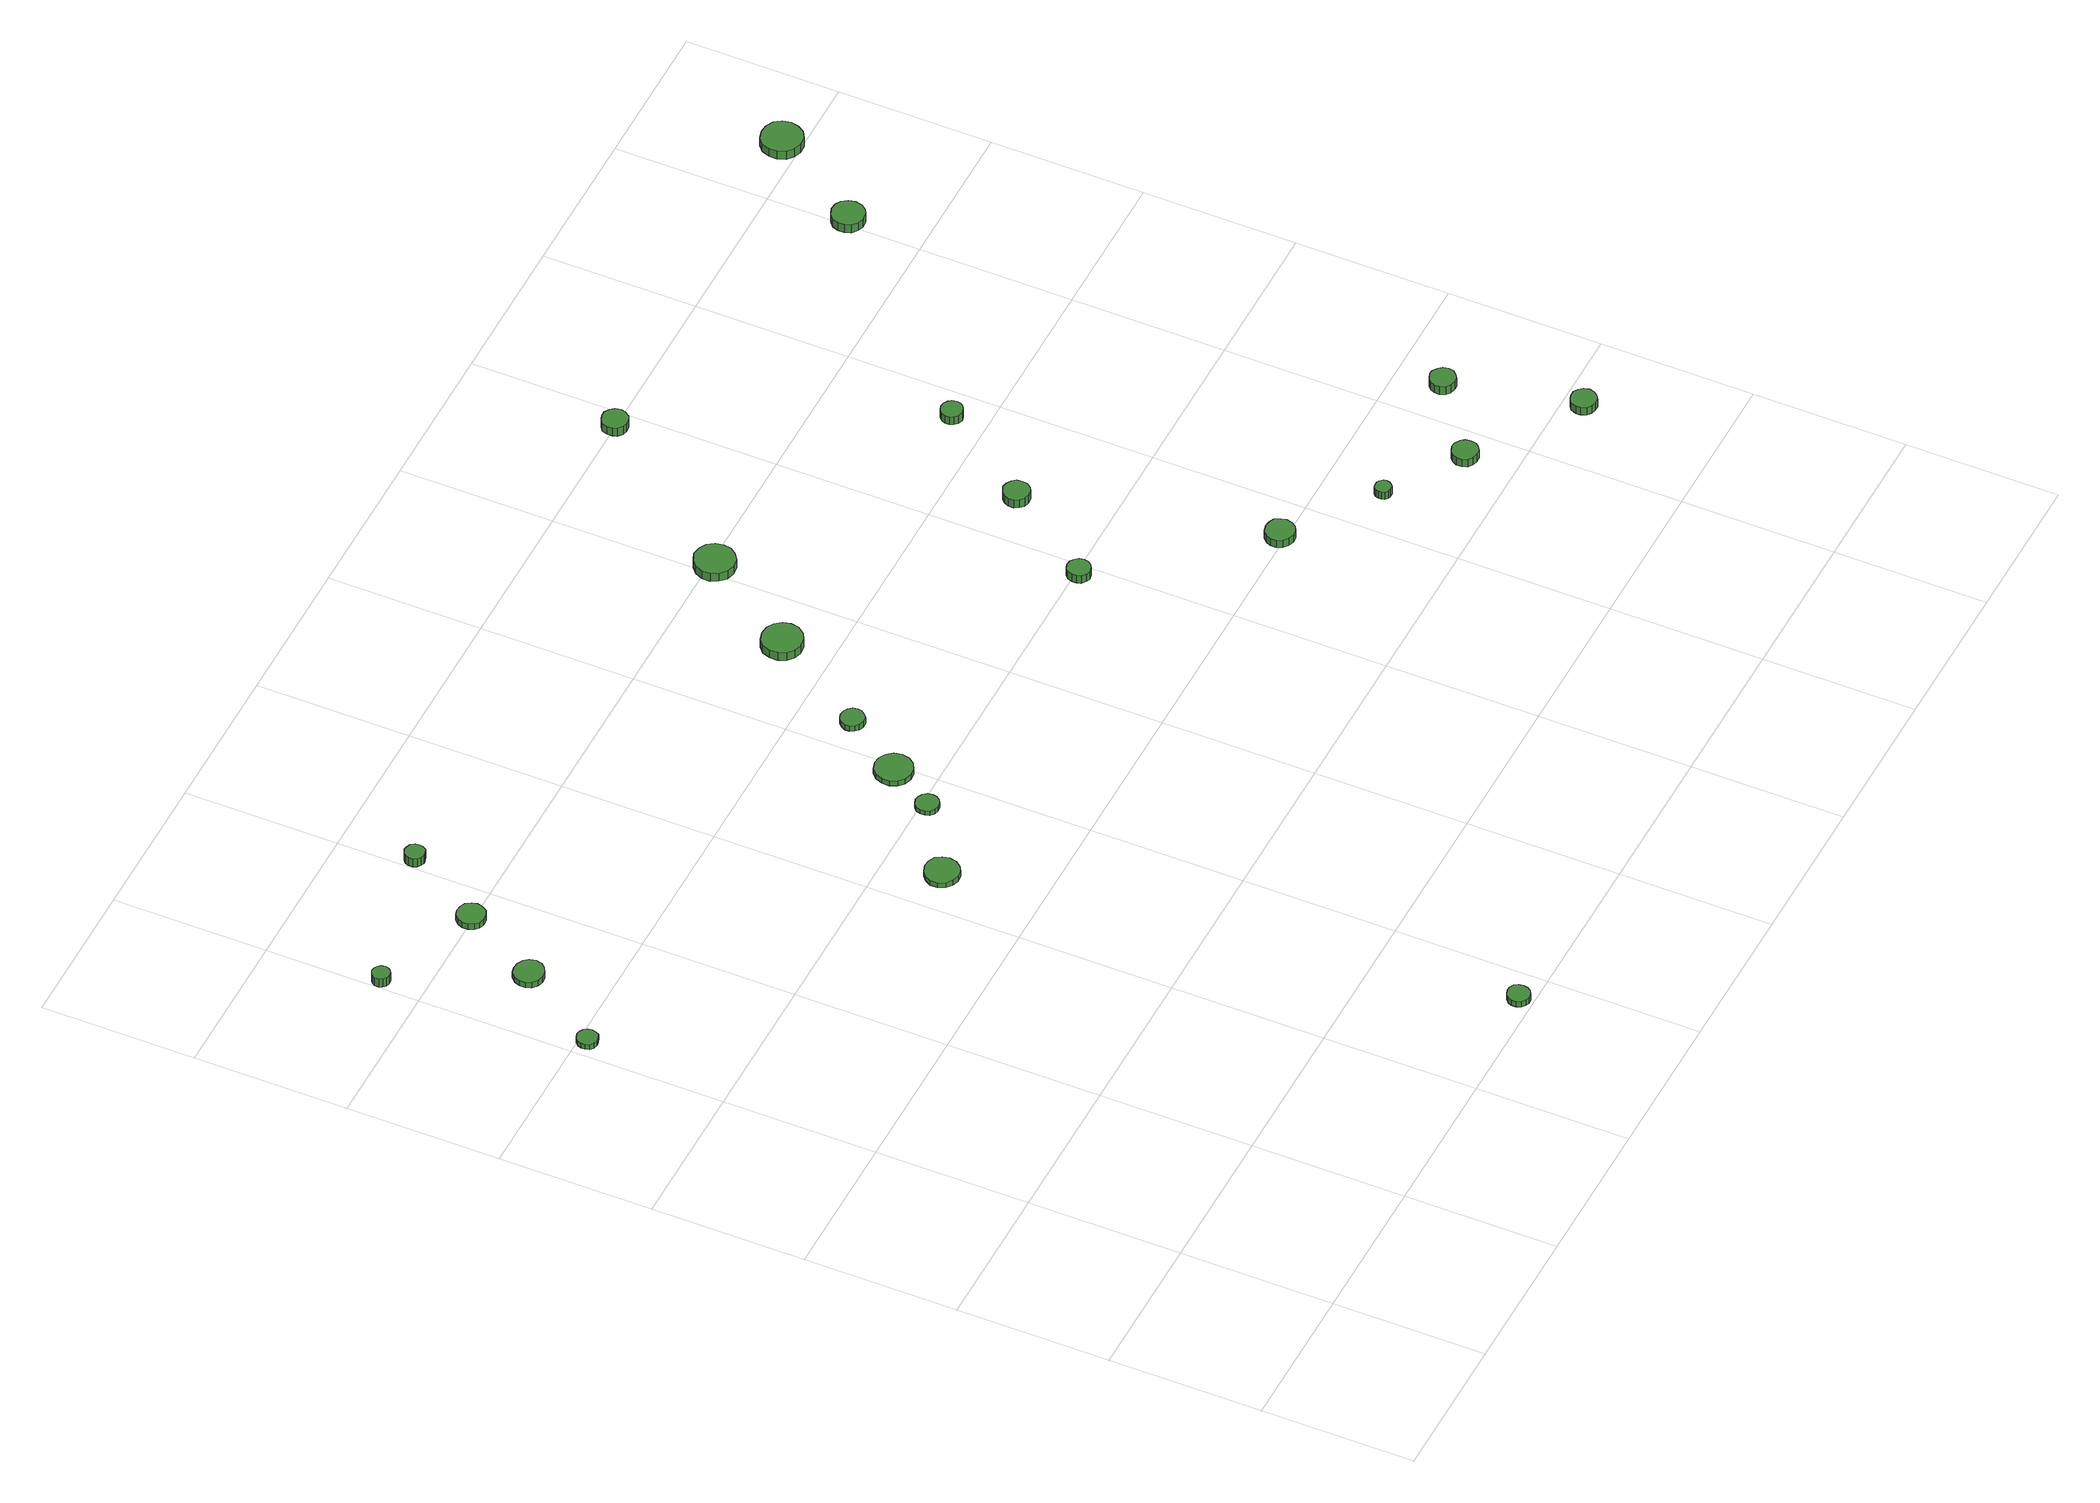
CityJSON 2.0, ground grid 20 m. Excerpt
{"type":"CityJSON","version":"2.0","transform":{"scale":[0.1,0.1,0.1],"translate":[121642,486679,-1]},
"CityObjects":{
"tree1":{"type":"SolitaryVegetationObject","attributes":{"function":"something"},"geometry":[{"type":"MultiSurface","lod":"1","boundaries":[[[0,1,2,3,4,5,6,7,8,9,10,11,12,13,14]],[[15,16,17,18,19,20,21,22,23,24,25,26,27,28,29]],[[0,29,28,1]],[[1,28,27,2]],[[2,27,26,3]],[[3,26,25,4]],[[4,25,24,5]],[[5,24,23,6]],[[6,23,22,7]],[[7,22,21,8]],[[8,21,20,9]],[[9,20,19,10]],[[10,19,18,11]],[[11,18,17,12]],[[12,17,16,13]],[[13,16,15,14]],[[14,15,29,0]]]}]},
"tree2":{"type":"SolitaryVegetationObject","attributes":{"function":"something"},"geometry":[{"type":"MultiSurface","lod":"1","boundaries":[[[30,31,32,33,34,35,36,37,38,39,40,41,42,43,44]],[[45,46,47,48,49,50,51,52,53,54,55,56,57,58,59]],[[30,59,58,31]],[[31,58,57,32]],[[32,57,56,33]],[[33,56,55,34]],[[34,55,54,35]],[[35,54,53,36]],[[36,53,52,37]],[[37,52,51,38]],[[38,51,50,39]],[[39,50,49,40]],[[40,49,48,41]],[[41,48,47,42]],[[42,47,46,43]],[[43,46,45,44]],[[44,45,59,30]]]}]},
"tree3":{"type":"SolitaryVegetationObject","attributes":{"function":"something"},"geometry":[{"type":"MultiSurface","lod":"1","boundaries":[[[60,61,62,63,64,65,66,67,68,69,70,71,72,73,74]],[[75,76,77,78,79,80,81,82,83,84,85,86,87,88,89]],[[60,89,88,61]],[[61,88,87,62]],[[62,87,86,63]],[[63,86,85,64]],[[64,85,84,65]],[[65,84,83,66]],[[66,83,82,67]],[[67,82,81,68]],[[68,81,80,69]],[[69,80,79,70]],[[70,79,78,71]],[[71,78,77,72]],[[72,77,76,73]],[[73,76,75,74]],[[74,75,89,60]]]}]},
"tree4":{"type":"SolitaryVegetationObject","attributes":{"function":"something"},"geometry":[{"type":"MultiSurface","lod":"1","boundaries":[[[90,91,92,93,94,95,96,97,98,99,100,101,102,103,104]],[[105,106,107,108,109,110,111,112,113,114,115,116,117,118,119]],[[90,119,118,91]],[[91,118,117,92]],[[92,117,116,93]],[[93,116,115,94]],[[94,115,114,95]],[[95,114,113,96]],[[96,113,112,97]],[[97,112,111,98]],[[98,111,110,99]],[[99,110,109,100]],[[100,109,108,101]],[[101,108,107,102]],[[102,107,106,103]],[[103,106,105,104]],[[104,105,119,90]]]}]},
"tree5":{"type":"SolitaryVegetationObject","attributes":{"function":"something"},"geometry":[{"type":"MultiSurface","lod":"1","boundaries":[[[120,121,122,123,124,125,126,127,128,129,130,131,132,133,134]],[[135,136,137,138,139,140,141,142,143,144,145,146,147,148,149]],[[120,149,148,121]],[[121,148,147,122]],[[122,147,146,123]],[[123,146,145,124]],[[124,145,144,125]],[[125,144,143,126]],[[126,143,142,127]],[[127,142,141,128]],[[128,141,140,129]],[[129,140,139,130]],[[130,139,138,131]],[[131,138,137,132]],[[132,137,136,133]],[[133,136,135,134]],[[134,135,149,120]]]}]},
"tree6":{"type":"SolitaryVegetationObject","attributes":{"function":"something"},"geometry":[{"type":"MultiSurface","lod":"1","boundaries":[[[150,151,152,153,154,155,156,157,158,159,160,161,162,163,164]],[[165,166,167,168,169,170,171,172,173,174,175,176,177,178,179]],[[150,179,178,151]],[[151,178,177,152]],[[152,177,176,153]],[[153,176,175,154]],[[154,175,174,155]],[[155,174,173,156]],[[156,173,172,157]],[[157,172,171,158]],[[158,171,170,159]],[[159,170,169,160]],[[160,169,168,161]],[[161,168,167,162]],[[162,167,166,163]],[[163,166,165,164]],[[164,165,179,150]]]}]},
"tree7":{"type":"SolitaryVegetationObject","attributes":{"function":"something"},"geometry":[{"type":"MultiSurface","lod":"1","boundaries":[[[180,181,182,183,184,185,186,187,188,189,190,191,192,193,194]],[[195,196,197,198,199,200,201,202,203,204,205,206,207,208,209]],[[180,209,208,181]],[[181,208,207,182]],[[182,207,206,183]],[[183,206,205,184]],[[184,205,204,185]],[[185,204,203,186]],[[186,203,202,187]],[[187,202,201,188]],[[188,201,200,189]],[[189,200,199,190]],[[190,199,198,191]],[[191,198,197,192]],[[192,197,196,193]],[[193,196,195,194]],[[194,195,209,180]]]}]},
"tree8":{"type":"SolitaryVegetationObject","attributes":{"function":"something"},"geometry":[{"type":"MultiSurface","lod":"1","boundaries":[[[210,211,212,213,214,215,216,217,218,219,220,221,222,223,224]],[[225,226,227,228,229,230,231,232,233,234,235,236,237,238,239]],[[210,239,238,211]],[[211,238,237,212]],[[212,237,236,213]],[[213,236,235,214]],[[214,235,234,215]],[[215,234,233,216]],[[216,233,232,217]],[[217,232,231,218]],[[218,231,230,219]],[[219,230,229,220]],[[220,229,228,221]],[[221,228,227,222]],[[222,227,226,223]],[[223,226,225,224]],[[224,225,239,210]]]}]},
"tree9":{"type":"SolitaryVegetationObject","attributes":{"function":"something"},"geometry":[{"type":"MultiSurface","lod":"1","boundaries":[[[240,241,242,243,244,245,246,247,248,249,250,251,252,253,254]],[[255,256,257,258,259,260,261,262,263,264,265,266,267,268,269]],[[240,269,268,241]],[[241,268,267,242]],[[242,267,266,243]],[[243,266,265,244]],[[244,265,264,245]],[[245,264,263,246]],[[246,263,262,247]],[[247,262,261,248]],[[248,261,260,249]],[[249,260,259,250]],[[250,259,258,251]],[[251,258,257,252]],[[252,257,256,253]],[[253,256,255,254]],[[254,255,269,240]]]}]},
"tree10":{"type":"SolitaryVegetationObject","attributes":{"function":"something"},"geometry":[{"type":"MultiSurface","lod":"1","boundaries":[[[270,271,272,273,274,275,276,277,278,279,280,281,282,283,284]],[[285,286,287,288,289,290,291,292,293,294,295,296,297,298,299]],[[270,299,298,271]],[[271,298,297,272]],[[272,297,296,273]],[[273,296,295,274]],[[274,295,294,275]],[[275,294,293,276]],[[276,293,292,277]],[[277,292,291,278]],[[278,291,290,279]],[[279,290,289,280]],[[280,289,288,281]],[[281,288,287,282]],[[282,287,286,283]],[[283,286,285,284]],[[284,285,299,270]]]}]},
"tree11":{"type":"SolitaryVegetationObject","attributes":{"function":"something"},"geometry":[{"type":"MultiSurface","lod":"1","boundaries":[[[300,301,302,303,304,305,306,307,308,309,310,311,312,313,314]],[[315,316,317,318,319,320,321,322,323,324,325,326,327,328,329]],[[300,329,328,301]],[[301,328,327,302]],[[302,327,326,303]],[[303,326,325,304]],[[304,325,324,305]],[[305,324,323,306]],[[306,323,322,307]],[[307,322,321,308]],[[308,321,320,309]],[[309,320,319,310]],[[310,319,318,311]],[[311,318,317,312]],[[312,317,316,313]],[[313,316,315,314]],[[314,315,329,300]]]}]},
"tree12":{"type":"SolitaryVegetationObject","attributes":{"function":"something"},"geometry":[{"type":"MultiSurface","lod":"1","boundaries":[[[330,331,332,333,334,335,336,337,338,339,340,341,342,343,344]],[[345,346,347,348,349,350,351,352,353,354,355,356,357,358,359]],[[330,359,358,331]],[[331,358,357,332]],[[332,357,356,333]],[[333,356,355,334]],[[334,355,354,335]],[[335,354,353,336]],[[336,353,352,337]],[[337,352,351,338]],[[338,351,350,339]],[[339,350,349,340]],[[340,349,348,341]],[[341,348,347,342]],[[342,347,346,343]],[[343,346,345,344]],[[344,345,359,330]]]}]},
"tree13":{"type":"SolitaryVegetationObject","attributes":{"function":"something"},"geometry":[{"type":"MultiSurface","lod":"1","boundaries":[[[360,361,362,363,364,365,366,367,368,369,370,371,372,373,374]],[[375,376,377,378,379,380,381,382,383,384,385,386,387,388,389]],[[360,389,388,361]],[[361,388,387,362]],[[362,387,386,363]],[[363,386,385,364]],[[364,385,384,365]],[[365,384,383,366]],[[366,383,382,367]],[[367,382,381,368]],[[368,381,380,369]],[[369,380,379,370]],[[370,379,378,371]],[[371,378,377,372]],[[372,377,376,373]],[[373,376,375,374]],[[374,375,389,360]]]}]},
"tree14":{"type":"SolitaryVegetationObject","attributes":{"function":"something"},"geometry":[{"type":"MultiSurface","lod":"1","boundaries":[[[390,391,392,393,394,395,396,397,398,399,400,401,402,403,404]],[[405,406,407,408,409,410,411,412,413,414,415,416,417,418,419]],[[390,419,418,391]],[[391,418,417,392]],[[392,417,416,393]],[[393,416,415,394]],[[394,415,414,395]],[[395,414,413,396]],[[396,413,412,397]],[[397,412,411,398]],[[398,411,410,399]],[[399,410,409,400]],[[400,409,408,401]],[[401,408,407,402]],[[402,407,406,403]],[[403,406,405,404]],[[404,405,419,390]]]}]},
"tree15":{"type":"SolitaryVegetationObject","attributes":{"function":"something"},"geometry":[{"type":"MultiSurface","lod":"1","boundaries":[[[420,421,422,423,424,425,426,427,428,429,430,431,432,433,434]],[[435,436,437,438,439,440,441,442,443,444,445,446,447,448,449]],[[420,449,448,421]],[[421,448,447,422]],[[422,447,446,423]],[[423,446,445,424]],[[424,445,444,425]],[[425,444,443,426]],[[426,443,442,427]],[[427,442,441,428]],[[428,441,440,429]],[[429,440,439,430]],[[430,439,438,431]],[[431,438,437,432]],[[432,437,436,433]],[[433,436,435,434]],[[434,435,449,420]]]}]},
"tree16":{"type":"SolitaryVegetationObject","attributes":{"function":"something"},"geometry":[{"type":"MultiSurface","lod":"1","boundaries":[[[450,451,452,453,454,455,456,457,458,459,460,461,462,463,464]],[[465,466,467,468,469,470,471,472,473,474,475,476,477,478,479]],[[450,479,478,451]],[[451,478,477,452]],[[452,477,476,453]],[[453,476,475,454]],[[454,475,474,455]],[[455,474,473,456]],[[456,473,472,457]],[[457,472,471,458]],[[458,471,470,459]],[[459,470,469,460]],[[460,469,468,461]],[[461,468,467,462]],[[462,467,466,463]],[[463,466,465,464]],[[464,465,479,450]]]}]},
"tree17":{"type":"SolitaryVegetationObject","attributes":{"function":"something"},"geometry":[{"type":"MultiSurface","lod":"1","boundaries":[[[480,481,482,483,484,485,486,487,488,489,490,491,492,493,494]],[[495,496,497,498,499,500,501,502,503,504,505,506,507,508,509]],[[480,509,508,481]],[[481,508,507,482]],[[482,507,506,483]],[[483,506,505,484]],[[484,505,504,485]],[[485,504,503,486]],[[486,503,502,487]],[[487,502,501,488]],[[488,501,500,489]],[[489,500,499,490]],[[490,499,498,491]],[[491,498,497,492]],[[492,497,496,493]],[[493,496,495,494]],[[494,495,509,480]]]}]},
"tree18":{"type":"SolitaryVegetationObject","attributes":{"function":"something"},"geometry":[{"type":"MultiSurface","lod":"1","boundaries":[[[510,511,512,513,514,515,516,517,518,519,520,521,522,523,524]],[[525,526,527,528,529,530,531,532,533,534,535,536,537,538,539]],[[510,539,538,511]],[[511,538,537,512]],[[512,537,536,513]],[[513,536,535,514]],[[514,535,534,515]],[[515,534,533,516]],[[516,533,532,517]],[[517,532,531,518]],[[518,531,530,519]],[[519,530,529,520]],[[520,529,528,521]],[[521,528,527,522]],[[522,527,526,523]],[[523,526,525,524]],[[524,525,539,510]]]}]},
"tree19":{"type":"SolitaryVegetationObject","attributes":{"function":"something"},"geometry":[{"type":"MultiSurface","lod":"1","boundaries":[[[540,541,542,543,544,545,546,547,548,549,550,551,552,553,554]],[[555,556,557,558,559,560,561,562,563,564,565,566,567,568,569]],[[540,569,568,541]],[[541,568,567,542]],[[542,567,566,543]],[[543,566,565,544]],[[544,565,564,545]],[[545,564,563,546]],[[546,563,562,547]],[[547,562,561,548]],[[548,561,560,549]],[[549,560,559,550]],[[550,559,558,551]],[[551,558,557,552]],[[552,557,556,553]],[[553,556,555,554]],[[554,555,569,540]]]}]},
"tree20":{"type":"SolitaryVegetationObject","attributes":{"function":"something"},"geometry":[{"type":"MultiSurface","lod":"1","boundaries":[[[570,571,572,573,574,575,576,577,578,579,580,581,582,583,584]],[[585,586,587,588,589,590,591,592,593,594,595,596,597,598,599]],[[570,599,598,571]],[[571,598,597,572]],[[572,597,596,573]],[[573,596,595,574]],[[574,595,594,575]],[[575,594,593,576]],[[576,593,592,577]],[[577,592,591,578]],[[578,591,590,579]],[[579,590,589,580]],[[580,589,588,581]],[[581,588,587,582]],[[582,587,586,583]],[[583,586,585,584]],[[584,585,599,570]]]}]},
"tree21":{"type":"SolitaryVegetationObject","attributes":{"function":"something"},"geometry":[{"type":"MultiSurface","lod":"1","boundaries":[[[600,601,602,603,604,605,606,607,608,609,610,611,612,613,614]],[[615,616,617,618,619,620,621,622,623,624,625,626,627,628,629]],[[600,629,628,601]],[[601,628,627,602]],[[602,627,626,603]],[[603,626,625,604]],[[604,625,624,605]],[[605,624,623,606]],[[606,623,622,607]],[[607,622,621,608]],[[608,621,620,609]],[[609,620,619,610]],[[610,619,618,611]],[[611,618,617,612]],[[612,617,616,613]],[[613,616,615,614]],[[614,615,629,600]]]}]},
"tree22":{"type":"SolitaryVegetationObject","attributes":{"function":"something"},"geometry":[{"type":"MultiSurface","lod":"1","boundaries":[[[630,631,632,633,634,635,636,637,638,639,640,641,642,643,644]],[[645,646,647,648,649,650,651,652,653,654,655,656,657,658,659]],[[630,659,658,631]],[[631,658,657,632]],[[632,657,656,633]],[[633,656,655,634]],[[634,655,654,635]],[[635,654,653,636]],[[636,653,652,637]],[[637,652,651,638]],[[638,651,650,639]],[[639,650,649,640]],[[640,649,648,641]],[[641,648,647,642]],[[642,647,646,643]],[[643,646,645,644]],[[644,645,659,630]]]}]},
"tree23":{"type":"SolitaryVegetationObject","attributes":{"function":"something"},"geometry":[{"type":"MultiSurface","lod":"1","boundaries":[[[660,661,662,663,664,665,666,667,668,669,670,671,672,673,674]],[[675,676,677,678,679,680,681,682,683,684,685,686,687,688,689]],[[660,689,688,661]],[[661,688,687,662]],[[662,687,686,663]],[[663,686,685,664]],[[664,685,684,665]],[[665,684,683,666]],[[666,683,682,667]],[[667,682,681,668]],[[668,681,680,669]],[[669,680,679,670]],[[670,679,678,671]],[[671,678,677,672]],[[672,677,676,673]],[[673,676,675,674]],[[674,675,689,660]]]}]}
},
"vertices":[
[37,989,15],[36,995,15],[33,999,15],[28,1002,15],[23,1003,15],[17,1001,15],[13,997,15],[11,992,15],[11,987,15],[13,981,15],[17,978,15],[23,976,15],[28,977,15],[33,979,15],[36,984,15],[36,984,7],[33,979,7],[28,977,7],[23,976,7],[17,978,7],[13,981,7],[11,987,7],[11,992,7],[13,997,7],[17,1001,7],[23,1003,7],[28,1002,7],[33,999,7],[36,995,7],[37,989,7],
[25,1255,20],[24,1260,20],[21,1264,20],[17,1266,20],[12,1267,20],[8,1265,20],[4,1262,20],[2,1258,20],[2,1253,20],[4,1249,20],[8,1245,20],[12,1244,20],[17,1244,20],[21,1247,20],[24,1251,20],[24,1251,7],[21,1247,7],[17,1244,7],[12,1244,7],[8,1245,7],[4,1249,7],[2,1253,7],[2,1258,7],[4,1262,7],[8,1265,7],[12,1267,7],[17,1266,7],[21,1264,7],[24,1260,7],[25,1255,7],
[114,1099,16],[112,1107,16],[107,1113,16],[100,1117,16],[92,1118,16],[84,1116,16],[78,1110,16],[75,1103,16],[75,1095,16],[78,1088,16],[84,1082,16],[92,1080,16],[100,1081,16],[107,1085,16],[112,1091,16],[112,1091,7],[107,1085,7],[100,1081,7],[92,1080,7],[84,1082,7],[78,1088,7],[75,1095,7],[75,1103,7],[78,1110,7],[84,1116,7],[92,1118,7],[100,1117,7],[107,1113,7],[112,1107,7],[114,1099,7],
[170,1202,17],[168,1209,17],[164,1216,17],[157,1219,17],[149,1220,17],[142,1218,17],[137,1213,17],[134,1206,17],[134,1198,17],[137,1191,17],[142,1186,17],[149,1184,17],[157,1185,17],[164,1188,17],[168,1195,17],[168,1195,8],[164,1188,8],[157,1185,8],[149,1184,8],[142,1186,8],[137,1191,8],[134,1198,8],[134,1206,8],[137,1213,8],[142,1218,8],[149,1220,8],[157,1219,8],[164,1216,8],[168,1209,8],[170,1202,8],
[573,19,17],[572,25,17],[569,30,17],[563,33,17],[557,33,17],[552,31,17],[547,27,17],[545,22,17],[545,16,17],[547,10,17],[552,6,17],[557,4,17],[563,5,17],[569,8,17],[572,13,17],[572,13,8],[569,8,8],[563,5,8],[557,4,8],[552,6,8],[547,10,8],[545,16,8],[545,22,8],[547,27,8],[552,31,8],[557,33,8],[563,33,8],[569,30,8],[572,25,8],[573,19,8],
[224,1304,24],[223,1309,24],[220,1314,24],[215,1316,24],[210,1317,24],[205,1315,24],[201,1312,24],[199,1307,24],[199,1301,24],[201,1296,24],[205,1293,24],[210,1291,24],[215,1292,24],[220,1294,24],[223,1299,24],[223,1299,11],[220,1294,11],[215,1292,11],[210,1291,11],[205,1293,11],[201,1296,11],[199,1301,11],[199,1307,11],[201,1312,11],[205,1315,11],[210,1317,11],[215,1316,11],[220,1314,11],[223,1309,11],[224,1304,11],
[478,727,17],[476,736,17],[471,744,17],[463,748,17],[454,749,17],[445,746,17],[438,740,17],[434,732,17],[434,723,17],[438,714,17],[445,708,17],[454,705,17],[463,706,17],[471,711,17],[476,718,17],[476,718,9],[471,711,9],[463,706,9],[454,705,9],[445,708,9],[438,714,9],[434,723,9],[434,732,9],[438,740,9],[445,746,9],[454,749,9],[463,748,9],[471,744,9],[476,736,9],[478,727,9],
[568,792,15],[567,798,15],[563,803,15],[558,806,15],[552,807,15],[546,805,15],[541,801,15],[539,795,15],[539,789,15],[541,783,15],[546,779,15],[552,777,15],[558,778,15],[563,781,15],[567,786,15],[567,786,8],[563,781,8],[558,778,8],[552,777,8],[546,779,8],[541,783,8],[539,789,8],[539,795,8],[541,801,8],[546,805,8],[552,807,8],[558,806,8],[563,803,8],[567,798,8],[568,792,8],
[613,853,16],[611,863,16],[605,871,16],[596,876,16],[587,877,16],[577,874,16],[570,867,16],[566,858,16],[566,848,16],[570,839,16],[577,832,16],[587,829,16],[596,830,16],[605,835,16],[611,843,16],[611,843,8],[605,835,8],[596,830,8],[587,829,8],[577,832,8],[570,839,8],[566,848,8],[566,858,8],[570,867,8],[577,874,8],[587,877,8],[596,876,8],[605,871,8],[611,863,8],[613,853,8],
[659,933,17],[658,939,17],[654,944,17],[649,947,17],[642,948,17],[636,946,17],[632,942,17],[629,936,17],[629,930,17],[632,924,17],[636,920,17],[642,918,17],[649,918,17],[654,922,17],[658,927,17],[658,927,8],[654,922,8],[649,918,8],[642,918,8],[636,920,8],[632,924,8],[629,930,8],[629,936,8],[632,942,8],[636,946,8],[642,948,8],[649,947,8],[654,944,8],[658,939,8],[659,933,8],
[752,1064,21],[750,1074,21],[743,1083,21],[734,1088,21],[723,1089,21],[713,1086,21],[705,1079,21],[701,1069,21],[701,1058,21],[705,1048,21],[713,1041,21],[723,1038,21],[734,1039,21],[743,1044,21],[750,1053,21],[750,1053,8],[743,1044,8],[734,1039,8],[723,1038,8],[713,1041,8],[705,1048,8],[701,1058,8],[701,1069,8],[705,1079,8],[713,1086,8],[723,1089,8],[734,1088,8],[743,1083,8],[750,1074,8],[752,1064,8],
[832,1190,28],[830,1200,28],[824,1209,28],[815,1214,28],[804,1216,28],[794,1212,28],[786,1205,28],[781,1195,28],[781,1184,28],[786,1175,28],[794,1167,28],[804,1164,28],[815,1165,28],[824,1171,28],[830,1179,28],[830,1179,15],[824,1171,15],[815,1165,15],[804,1164,15],[794,1167,15],[786,1175,15],[781,1184,15],[781,1195,15],[786,1205,15],[794,1212,15],[804,1216,15],[815,1214,15],[824,1209,15],[830,1200,15],[832,1190,15],
[1000,796,19],[999,802,19],[995,807,19],[990,810,19],[983,811,19],[978,809,19],[973,805,19],[971,799,19],[971,793,19],[973,787,19],[978,783,19],[983,781,19],[990,782,19],[995,785,19],[999,790,19],[999,790,7],[995,785,7],[990,782,7],[983,781,7],[978,783,7],[973,787,7],[971,793,7],[971,799,7],[973,805,7],[978,809,7],[983,811,7],[990,810,7],[995,807,7],[999,802,7],[1000,796,7],
[1163,607,19],[1161,614,19],[1157,621,19],[1150,624,19],[1143,625,19],[1135,623,19],[1129,618,19],[1126,611,19],[1126,603,19],[1129,596,19],[1135,591,19],[1143,588,19],[1150,589,19],[1157,593,19],[1161,599,19],[1161,599,7],[1157,593,7],[1150,589,7],[1143,588,7],[1135,591,7],[1129,596,7],[1126,603,7],[1126,611,7],[1129,618,7],[1135,623,7],[1143,625,7],[1150,624,7],[1157,621,7],[1161,614,7],[1163,607,7],
[1087,918,20],[1086,925,20],[1082,930,20],[1076,934,20],[1069,935,20],[1062,932,20],[1057,928,20],[1054,921,20],[1054,914,20],[1057,908,20],[1062,903,20],[1069,901,20],[1076,902,20],[1082,905,20],[1086,911,20],[1086,911,7],[1082,905,7],[1076,902,7],[1069,901,7],[1062,903,7],[1057,908,7],[1054,914,7],[1054,921,7],[1057,928,7],[1062,932,7],[1069,935,7],[1076,934,7],[1082,930,7],[1086,925,7],[1087,918,7],
[985,1397,30],[983,1404,30],[979,1409,30],[973,1413,30],[966,1413,30],[960,1411,30],[954,1407,30],[952,1400,30],[952,1393,30],[954,1387,30],[960,1382,30],[966,1380,30],[973,1381,30],[979,1384,30],[983,1390,30],[983,1390,17],[979,1384,17],[973,1381,17],[966,1380,17],[960,1382,17],[954,1387,17],[952,1393,17],[952,1400,17],[954,1407,17],[960,1411,17],[966,1413,17],[973,1413,17],[979,1409,17],[983,1404,17],[985,1397,17],
[1273,527,19],[1272,531,19],[1269,535,19],[1266,537,19],[1261,537,19],[1257,536,19],[1254,533,19],[1253,529,19],[1253,525,19],[1254,521,19],[1257,518,19],[1261,517,19],[1266,517,19],[1269,519,19],[1272,523,19],[1272,523,7],[1269,519,7],[1266,517,7],[1261,517,7],[1257,518,7],[1254,521,7],[1253,525,7],[1253,529,7],[1254,533,7],[1257,536,7],[1261,537,7],[1266,537,7],[1269,535,7],[1272,531,7],[1273,527,7],
[1172,1044,24],[1171,1050,24],[1168,1054,24],[1163,1057,24],[1157,1058,24],[1151,1056,24],[1147,1052,24],[1145,1047,24],[1145,1041,24],[1147,1036,24],[1151,1032,24],[1157,1030,24],[1163,1031,24],[1168,1034,24],[1171,1038,24],[1171,1038,11],[1168,1034,11],[1163,1031,11],[1157,1030,11],[1151,1032,11],[1147,1036,11],[1145,1041,11],[1145,1047,11],[1147,1052,11],[1151,1056,11],[1157,1058,11],[1163,1057,11],[1168,1054,11],[1171,1050,11],[1172,1044,11],
[1376,465,19],[1375,472,19],[1371,477,19],[1365,481,19],[1358,482,19],[1351,479,19],[1346,475,19],[1343,469,19],[1343,462,19],[1346,455,19],[1351,451,19],[1358,449,19],[1365,449,19],[1371,453,19],[1375,458,19],[1375,458,7],[1371,453,7],[1365,449,7],[1358,449,7],[1351,451,7],[1346,455,7],[1343,462,7],[1343,469,7],[1346,475,7],[1351,479,7],[1358,482,7],[1365,481,7],[1371,477,7],[1375,472,7],[1376,465,7],
[1514,374,20],[1512,381,20],[1508,386,20],[1502,390,20],[1495,390,20],[1489,388,20],[1484,384,20],[1481,377,20],[1481,371,20],[1484,364,20],[1489,360,20],[1495,358,20],[1502,358,20],[1508,362,20],[1512,367,20],[1512,367,8],[1508,362,8],[1502,358,8],[1495,358,8],[1489,360,8],[1484,364,8],[1481,371,8],[1481,377,8],[1484,384,8],[1489,388,8],[1495,390,8],[1502,390,8],[1508,386,8],[1512,381,8],[1514,374,8],
[1474,540,21],[1472,547,21],[1468,552,21],[1462,556,21],[1456,557,21],[1449,554,21],[1444,550,21],[1441,544,21],[1441,537,21],[1444,530,21],[1449,526,21],[1456,524,21],[1462,524,21],[1468,528,21],[1472,533,21],[1472,533,8],[1468,528,8],[1462,524,8],[1456,524,8],[1449,526,8],[1444,530,8],[1441,537,8],[1441,544,8],[1444,550,8],[1449,554,8],[1456,557,8],[1462,556,8],[1468,552,8],[1472,547,8],[1474,540,8],
[1426,1296,24],[1424,1305,24],[1419,1312,24],[1412,1316,24],[1403,1317,24],[1395,1314,24],[1388,1308,24],[1385,1300,24],[1385,1292,24],[1388,1284,24],[1395,1278,24],[1403,1275,24],[1412,1276,24],[1419,1280,24],[1424,1287,24],[1424,1287,11],[1419,1280,11],[1412,1276,11],[1403,1275,11],[1395,1278,11],[1388,1284,11],[1385,1292,11],[1385,1300,11],[1388,1308,11],[1395,1314,11],[1403,1317,11],[1412,1316,11],[1419,1312,11],[1424,1305,11],[1426,1296,11],
[1517,1423,21],[1515,1434,21],[1509,1443,21],[1499,1448,21],[1488,1449,21],[1478,1446,21],[1470,1439,21],[1466,1429,21],[1466,1418,21],[1470,1408,21],[1478,1401,21],[1488,1397,21],[1499,1398,21],[1509,1404,21],[1515,1413,21],[1515,1413,8],[1509,1404,8],[1499,1398,8],[1488,1397,8],[1478,1401,8],[1470,1408,8],[1466,1418,8],[1466,1429,8],[1470,1439,8],[1478,1446,8],[1488,1449,8],[1499,1448,8],[1509,1443,8],[1515,1434,8],[1517,1423,8]
]}
